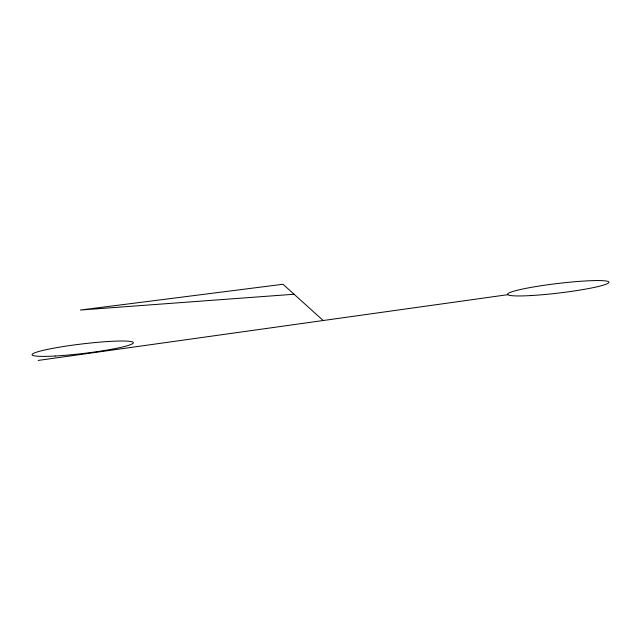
<?xml version="1.0" encoding="UTF-8"?>
<svg xmlns="http://www.w3.org/2000/svg" width="641" height="641" viewBox="0 0 641 641"><rect width="100%" height="100%" fill="white"/><g stroke="black" fill="none" stroke-linecap="round" stroke-linejoin="round"><path stroke-width="0.96" d="M38.156 360.434L507.856 294.668M294.075 294.243L80.341 310.028L283.018 284.267L323.2 320.524M55.23 356.011A51.016 4.799 -6.8 0 0 133.304 342.967A51.016 4.799 -6.8 0 0 59.573 347.142A51.016 4.799 -6.8 0 0 55.23 356.011M530.828 295.565A51.016 4.799 -6.8 0 0 608.902 282.521A51.016 4.799 -6.8 0 0 535.171 286.687A51.016 4.799 -6.8 0 0 530.828 295.565"/></g></svg>
